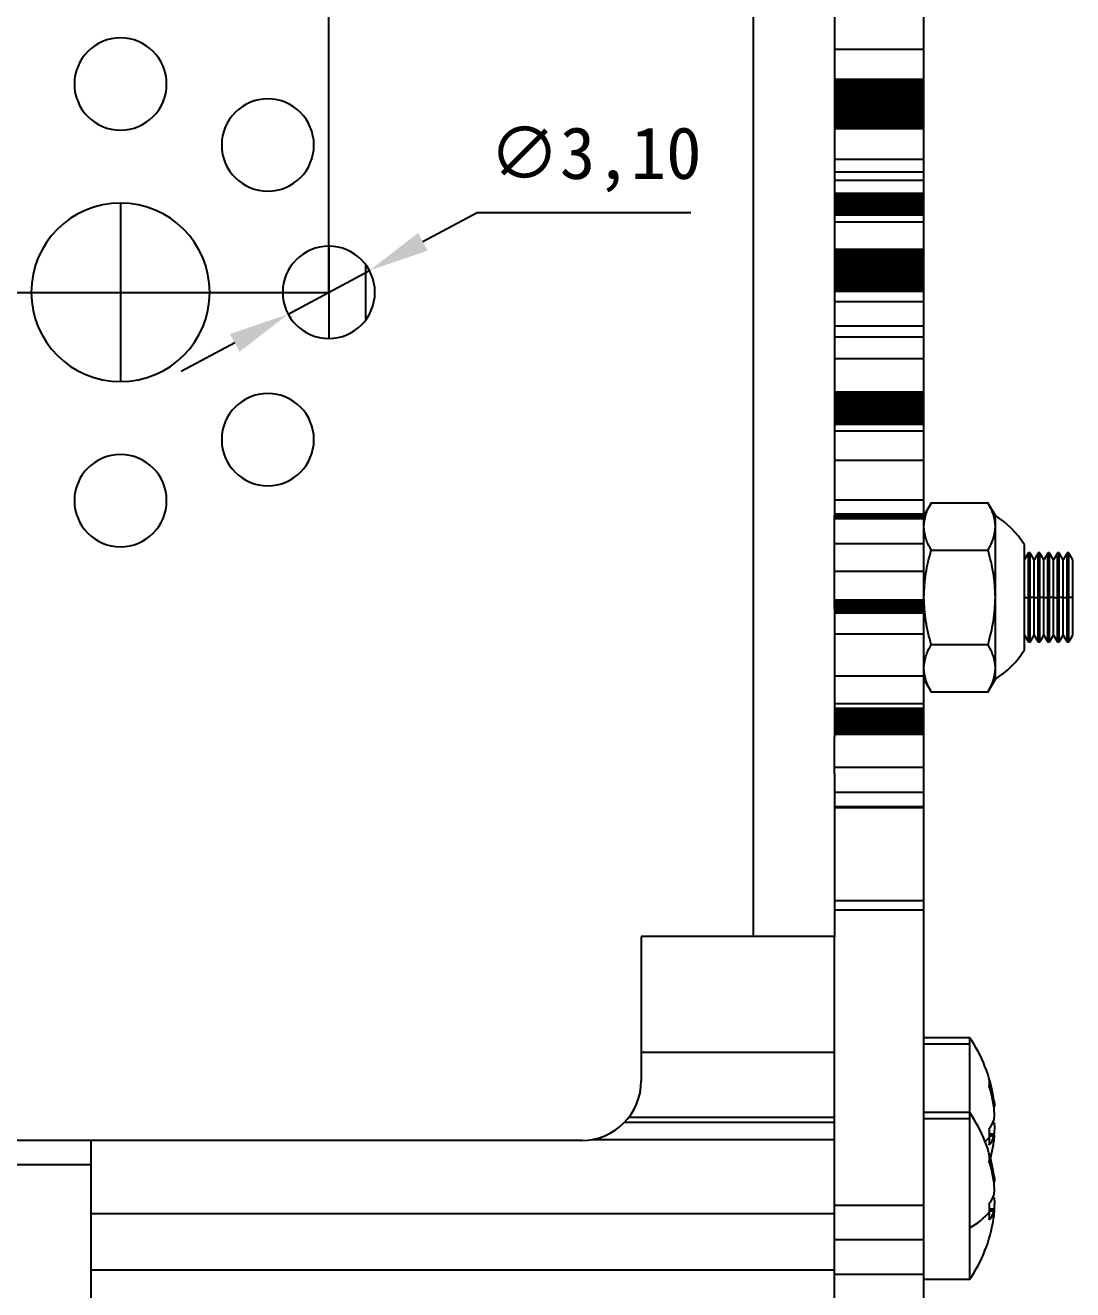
# Model space of a CAD drawing. Header units: millimetres. Extents: x 0 to 1189, y 0 to 841.
# Drawn here: x 261.5 to 331.9, y 572.1 to 657.1 of the extents above; entities that cross this region are included whole.
import ezdxf

# ---------------------------------------------------------------- set-up
doc = ezdxf.new("R2010")
doc.units = ezdxf.units.MM
doc.header["$PDSIZE"] = -1
doc.layers.add('标注层', color=4, linetype='Continuous', lineweight=25)
doc.layers.add('细线层', color=4, linetype='Continuous', lineweight=25)
doc.dimstyles.new('ISO-25', dxfattribs={"dimtxt": 2.5, "dimasz": 2.5, "dimexe": 1.25, "dimexo": 0.625, "dimtad": 1, "dimtxsty": 'Standard', "dimcen": 2.5, "dimadec": 0, "dimazin": 0, "dimtfac": 1, "dimtmove": 0, "dimatfit": 3, "dimfxl": 1, "dimarcsym": 0})

# ---------------------------------------------------------------- blocks, each defined once
blk = doc.blocks.new('*D2')
at = {"layer": 'Defpoints', "color": 0, "transparency": 16777216}
for p in [(253.911, 667.485), (253.911, 639.135), (281.911, 639.135)]:
    blk.add_point(p, dxfattribs=at)
at = {"layer": '标注层', "color": 0, "lineweight": -2, "transparency": 16777216}
for p, q in [((253.911, 639.135), (253.911, 669.485)), ((281.911, 639.135), (281.911, 669.485)), ((277.831, 667.485), (257.991, 667.485))]:
    blk.add_line(p, q, dxfattribs=at)
at = {"layer": '标注层', "color": 0, "transparency": 16777216}
for points in [[(257.991, 668.165), (257.991, 666.805), (253.911, 667.485)], [(277.831, 668.165), (277.831, 666.805), (281.911, 667.485)]]:
    blk.add_solid(points, dxfattribs=at)
at = {"layer": '标注层', "color": 0, "transparency": 16777216, "insert": (267.911, 671.05), "char_height": 3.5, "attachment_point": 5}
blk.add_mtext('14,00', dxfattribs=at)
blk = doc.blocks.new('*D3')
at = {"layer": 'Defpoints', "color": 0, "transparency": 16777216}
for p in [(284.642, 640.602), (279.18, 637.668)]:
    blk.add_point(p, dxfattribs=at)
at = {"layer": '标注层', "color": 0, "lineweight": -2, "transparency": 16777216}
for p, q in [((291.881, 644.49), (288.236, 642.532)), ((306.238, 644.49), (291.881, 644.49)), ((279.18, 637.668), (284.642, 640.602)), ((275.586, 635.738), (271.991, 633.808))]:
    blk.add_line(p, q, dxfattribs=at)
at = {"layer": '标注层', "color": 0, "transparency": 16777216}
for points in [[(287.915, 643.131), (288.558, 641.933), (284.642, 640.602)], [(275.264, 636.337), (275.907, 635.139), (279.18, 637.668)]]:
    blk.add_solid(points, dxfattribs=at)
at = {"layer": '标注层', "color": 0, "transparency": 16777216, "insert": (299.822, 648.055), "char_height": 3.5, "attachment_point": 5}
blk.add_mtext('∅3,10', dxfattribs=at)

msp = doc.modelspace()

# ---------------------------------------------------------------- linework, layer by layer
at = {"color": 7, "linetype": 'Continuous', "lineweight": 25}
for p, q in [((310.438, 682.426), (310.438, 595.845)), ((315.911, 658.866), (315.911, 624.144)), ((321.911, 655.468), (321.911, 657.932)), ((315.911, 655.468), (321.911, 655.468)), ((321.911, 653.467), (321.911, 655.468)), ((315.911, 653.467), (321.911, 653.467)), ((315.911, 653.41), (321.911, 653.41)), ((315.911, 653.352), (321.911, 653.352)), ((315.911, 653.294), (321.911, 653.294)), ((315.911, 653.235), (321.911, 653.235)), ((315.911, 653.176), (321.911, 653.176)), ((315.911, 653.115), (321.911, 653.115)), ((315.911, 653.054), (321.911, 653.054)), ((315.911, 652.993), (321.911, 652.993)), ((315.911, 652.931), (321.911, 652.931)), ((315.911, 652.868), (321.911, 652.868)), ((315.911, 652.804), (321.911, 652.804)), ((315.911, 652.74), (321.911, 652.74)), ((315.911, 652.675), (321.911, 652.675)), ((321.911, 653.41), (321.911, 653.467)), ((321.911, 653.352), (321.911, 653.41)), ((321.911, 653.294), (321.911, 653.352)), ((321.911, 653.235), (321.911, 653.294)), ((321.911, 653.176), (321.911, 653.235)), ((321.911, 653.115), (321.911, 653.176)), ((321.911, 653.054), (321.911, 653.115)), ((321.911, 652.993), (321.911, 653.054)), ((321.911, 652.931), (321.911, 652.993)), ((321.911, 652.868), (321.911, 652.931)), ((321.911, 652.804), (321.911, 652.868)), ((321.911, 652.74), (321.911, 652.804)), ((321.911, 652.675), (321.911, 652.74)), ((321.911, 652.609), (321.911, 652.675)), ((315.911, 652.609), (321.911, 652.609)), ((315.911, 652.543), (321.911, 652.543)), ((315.911, 652.476), (321.911, 652.476)), ((315.911, 652.408), (321.911, 652.408)), ((315.911, 652.34), (321.911, 652.34)), ((315.911, 652.272), (321.911, 652.272)), ((315.911, 652.203), (321.911, 652.203)), ((315.911, 652.133), (321.911, 652.133)), ((315.911, 652.063), (321.911, 652.063)), ((315.911, 651.992), (321.911, 651.992)), ((315.911, 651.921), (321.911, 651.921)), ((315.911, 651.85), (321.911, 651.85)), ((321.911, 652.543), (321.911, 652.609)), ((321.911, 652.476), (321.911, 652.543)), ((321.911, 652.408), (321.911, 652.476)), ((321.911, 652.34), (321.911, 652.408)), ((321.911, 652.272), (321.911, 652.34)), ((321.911, 652.203), (321.911, 652.272)), ((321.911, 652.133), (321.911, 652.203)), ((321.911, 652.063), (321.911, 652.133)), ((321.911, 651.992), (321.911, 652.063)), ((321.911, 651.921), (321.911, 651.992)), ((321.911, 651.85), (321.911, 651.921)), ((321.911, 651.778), (321.911, 651.85)), ((315.911, 651.778), (321.911, 651.778)), ((315.911, 651.706), (321.911, 651.706)), ((315.911, 651.633), (321.911, 651.633)), ((315.911, 651.561), (321.911, 651.561)), ((315.911, 651.488), (321.911, 651.488)), ((315.911, 651.414), (321.911, 651.414)), ((315.911, 651.341), (321.911, 651.341)), ((315.911, 651.267), (321.911, 651.267)), ((315.911, 651.193), (321.911, 651.193)), ((315.911, 651.119), (321.911, 651.119)), ((315.911, 651.045), (321.911, 651.045)), ((315.911, 650.97), (321.911, 650.97)), ((321.911, 651.706), (321.911, 651.778)), ((321.911, 651.633), (321.911, 651.706)), ((321.911, 651.561), (321.911, 651.633)), ((321.911, 651.488), (321.911, 651.561)), ((321.911, 651.414), (321.911, 651.488)), ((321.911, 651.341), (321.911, 651.414)), ((321.911, 651.267), (321.911, 651.341)), ((321.911, 651.193), (321.911, 651.267)), ((321.911, 651.119), (321.911, 651.193)), ((321.911, 651.045), (321.911, 651.119)), ((321.911, 650.97), (321.911, 651.045)), ((321.911, 650.895), (321.911, 650.97)), ((315.911, 650.895), (321.911, 650.895)), ((315.911, 650.82), (321.911, 650.82)), ((315.911, 650.745), (321.911, 650.745)), ((315.911, 650.67), (321.911, 650.67)), ((315.911, 650.594), (321.911, 650.594)), ((315.911, 650.518), (321.911, 650.518)), ((315.911, 650.442), (321.911, 650.442)), ((315.911, 650.366), (321.911, 650.366)), ((315.911, 650.29), (321.911, 650.29)), ((315.911, 650.213), (321.911, 650.213)), ((315.911, 650.136), (321.911, 650.136)), ((321.911, 650.82), (321.911, 650.895)), ((321.911, 650.745), (321.911, 650.82)), ((321.911, 650.67), (321.911, 650.745)), ((321.911, 650.594), (321.911, 650.67)), ((321.911, 650.518), (321.911, 650.594)), ((321.911, 650.442), (321.911, 650.518)), ((321.911, 650.366), (321.911, 650.442)), ((321.911, 650.29), (321.911, 650.366)), ((321.911, 650.213), (321.911, 650.29)), ((321.911, 650.136), (321.911, 650.213)), ((321.911, 648.08), (321.911, 650.136)), ((315.911, 648.08), (321.911, 648.08)), ((321.911, 647.239), (321.911, 648.08)), ((315.911, 647.239), (321.911, 647.239)), ((321.911, 646.675), (321.911, 647.239)), ((315.911, 646.675), (321.911, 646.675)), ((321.911, 645.808), (321.911, 646.675)), ((315.911, 645.808), (321.911, 645.808)), ((315.911, 645.728), (321.911, 645.728)), ((315.911, 645.648), (321.911, 645.648)), ((315.911, 645.568), (321.911, 645.568)), ((315.911, 645.488), (321.911, 645.488)), ((315.911, 645.408), (321.911, 645.408)), ((315.911, 645.327), (321.911, 645.327)), ((315.911, 645.246), (321.911, 645.246)), ((315.911, 645.165), (321.911, 645.165)), ((315.911, 645.084), (321.911, 645.084)), ((321.911, 645.728), (321.911, 645.808)), ((321.911, 645.648), (321.911, 645.728)), ((321.911, 645.568), (321.911, 645.648)), ((321.911, 645.488), (321.911, 645.568)), ((321.911, 645.408), (321.911, 645.488)), ((321.911, 645.327), (321.911, 645.408)), ((321.911, 645.246), (321.911, 645.327)), ((321.911, 645.165), (321.911, 645.246)), ((321.911, 645.084), (321.911, 645.165)), ((321.911, 645.003), (321.911, 645.084)), ((315.911, 645.003), (321.911, 645.003)), ((315.911, 644.922), (321.911, 644.922)), ((315.911, 644.84), (321.911, 644.84)), ((315.911, 644.759), (321.911, 644.759)), ((315.911, 644.677), (321.911, 644.677)), ((315.911, 644.595), (321.911, 644.595)), ((315.911, 644.514), (321.911, 644.514)), ((315.911, 644.432), (321.911, 644.432)), ((315.911, 644.35), (321.911, 644.35)), ((321.911, 644.922), (321.911, 645.003)), ((321.911, 644.84), (321.911, 644.922)), ((321.911, 644.759), (321.911, 644.84)), ((321.911, 644.677), (321.911, 644.759)), ((321.911, 644.595), (321.911, 644.677)), ((321.911, 644.514), (321.911, 644.595)), ((321.911, 644.432), (321.911, 644.514)), ((321.911, 644.35), (321.911, 644.432)), ((321.911, 643.873), (321.911, 644.379)), ((321.911, 644.349), (321.911, 644.35)), ((315.911, 643.873), (321.911, 643.873)), ((321.911, 642.048), (321.911, 643.873)), ((315.911, 642.048), (321.911, 642.048)), ((315.911, 641.976), (321.911, 641.976)), ((315.911, 641.904), (321.911, 641.904)), ((315.911, 641.832), (321.911, 641.832)), ((315.911, 641.76), (321.911, 641.76)), ((315.911, 641.688), (321.911, 641.688)), ((315.911, 641.615), (321.911, 641.615)), ((321.911, 641.976), (321.911, 642.048)), ((321.911, 641.904), (321.911, 641.976)), ((321.911, 641.832), (321.911, 641.904)), ((321.911, 641.76), (321.911, 641.832)), ((321.911, 641.688), (321.911, 641.76)), ((321.911, 641.615), (321.911, 641.688)), ((321.911, 641.543), (321.911, 641.615)), ((284.411, 637.302), (284.411, 640.968)), ((315.911, 641.543), (321.911, 641.543)), ((315.911, 641.471), (321.911, 641.471)), ((315.911, 641.399), (321.911, 641.399)), ((315.911, 641.327), (321.911, 641.327)), ((315.911, 641.255), (321.911, 641.255)), ((315.911, 641.183), (321.911, 641.183)), ((315.911, 641.111), (321.911, 641.111)), ((315.911, 641.04), (321.911, 641.04)), ((315.911, 640.968), (321.911, 640.968)), ((315.911, 640.896), (321.911, 640.896)), ((315.911, 640.824), (321.911, 640.824)), ((321.911, 641.471), (321.911, 641.543)), ((321.911, 641.399), (321.911, 641.471)), ((321.911, 641.327), (321.911, 641.399)), ((321.911, 641.255), (321.911, 641.327)), ((321.911, 641.183), (321.911, 641.255)), ((321.911, 641.111), (321.911, 641.183)), ((321.911, 641.04), (321.911, 641.111)), ((321.911, 640.968), (321.911, 641.04)), ((321.911, 640.896), (321.911, 640.968)), ((321.911, 640.824), (321.911, 640.896)), ((321.911, 640.753), (321.911, 640.824)), ((315.911, 640.753), (321.911, 640.753)), ((315.911, 640.681), (321.911, 640.681)), ((315.911, 640.61), (321.911, 640.61)), ((315.911, 640.538), (321.911, 640.538)), ((315.911, 640.467), (321.911, 640.467)), ((315.911, 640.396), (321.911, 640.396)), ((315.911, 640.325), (321.911, 640.325)), ((315.911, 640.254), (321.911, 640.254)), ((315.911, 640.183), (321.911, 640.183)), ((315.911, 640.113), (321.911, 640.113)), ((315.911, 640.042), (321.911, 640.042)), ((315.911, 639.972), (321.911, 639.972)), ((321.911, 640.681), (321.911, 640.753)), ((321.911, 640.61), (321.911, 640.681)), ((321.911, 640.538), (321.911, 640.61)), ((321.911, 640.467), (321.911, 640.538)), ((321.911, 640.396), (321.911, 640.467)), ((321.911, 640.325), (321.911, 640.396)), ((321.911, 640.254), (321.911, 640.325)), ((321.911, 640.183), (321.911, 640.254)), ((321.911, 640.113), (321.911, 640.183)), ((321.911, 640.042), (321.911, 640.113)), ((321.911, 639.972), (321.911, 640.042)), ((321.911, 639.902), (321.911, 639.972)), ((315.911, 639.902), (321.911, 639.902)), ((315.911, 639.832), (321.911, 639.832)), ((315.911, 639.763), (321.911, 639.763)), ((315.911, 639.693), (321.911, 639.693)), ((315.911, 639.624), (321.911, 639.624)), ((315.911, 639.555), (321.911, 639.555)), ((315.911, 639.487), (321.911, 639.487)), ((315.911, 639.418), (321.911, 639.418)), ((315.911, 639.35), (321.911, 639.35)), ((315.911, 639.282), (321.911, 639.282)), ((315.911, 639.215), (321.911, 639.215)), ((321.911, 639.832), (321.911, 639.902)), ((321.911, 639.763), (321.911, 639.832)), ((321.911, 639.693), (321.911, 639.763)), ((321.911, 639.624), (321.911, 639.693)), ((321.911, 639.555), (321.911, 639.624)), ((321.911, 639.487), (321.911, 639.555)), ((321.911, 639.418), (321.911, 639.487)), ((321.911, 639.35), (321.911, 639.418)), ((321.911, 639.282), (321.911, 639.35)), ((321.911, 639.215), (321.911, 639.282)), ((321.911, 638.509), (321.911, 639.215)), ((315.911, 638.509), (321.911, 638.509)), ((321.911, 636.871), (321.911, 638.509)), ((321.911, 636.856), (315.911, 636.856)), ((321.911, 636.153), (321.911, 636.856)), ((315.911, 636.153), (321.911, 636.153)), ((321.911, 634.68), (321.911, 636.153)), ((315.911, 634.68), (321.911, 634.68)), ((321.911, 632.448), (321.911, 634.68)), ((315.911, 632.448), (321.911, 632.448)), ((315.911, 632.386), (321.911, 632.386)), ((315.911, 632.325), (321.911, 632.325)), ((321.911, 632.386), (321.911, 632.448)), ((321.911, 632.325), (321.911, 632.386)), ((321.911, 632.264), (321.911, 632.325)), ((315.911, 632.264), (321.911, 632.264)), ((315.911, 632.204), (321.911, 632.204)), ((315.911, 632.143), (321.911, 632.143)), ((315.911, 632.083), (321.911, 632.083)), ((315.911, 632.023), (321.911, 632.023)), ((315.911, 631.964), (321.911, 631.964)), ((315.911, 631.904), (321.911, 631.904)), ((315.911, 631.845), (321.911, 631.845)), ((315.911, 631.786), (321.911, 631.786)), ((315.911, 631.728), (321.911, 631.728)), ((315.911, 631.669), (321.911, 631.669)), ((315.911, 631.611), (321.911, 631.611)), ((315.911, 631.554), (321.911, 631.554)), ((315.911, 631.496), (321.911, 631.496)), ((315.911, 631.439), (321.911, 631.439)), ((321.911, 632.204), (321.911, 632.264)), ((321.911, 632.143), (321.911, 632.204)), ((321.911, 632.083), (321.911, 632.143)), ((321.911, 632.023), (321.911, 632.083)), ((321.911, 631.964), (321.911, 632.023)), ((321.911, 631.904), (321.911, 631.964)), ((321.911, 631.845), (321.911, 631.904)), ((321.911, 631.786), (321.911, 631.845)), ((321.911, 631.728), (321.911, 631.786)), ((321.911, 631.669), (321.911, 631.728)), ((321.911, 631.611), (321.911, 631.669)), ((321.911, 631.554), (321.911, 631.611)), ((321.911, 631.496), (321.911, 631.554)), ((321.911, 631.439), (321.911, 631.496)), ((321.911, 631.382), (321.911, 631.439)), ((315.911, 631.382), (321.911, 631.382)), ((315.911, 631.326), (321.911, 631.326)), ((315.911, 631.27), (321.911, 631.27)), ((315.911, 631.215), (321.911, 631.215)), ((315.911, 631.16), (321.911, 631.16)), ((315.911, 631.106), (321.911, 631.106)), ((315.911, 631.052), (321.911, 631.052)), ((315.911, 630.999), (321.911, 630.999)), ((315.911, 630.947), (321.911, 630.947)), ((315.911, 630.895), (321.911, 630.895)), ((315.911, 630.844), (321.911, 630.844)), ((315.911, 630.793), (321.911, 630.793)), ((315.911, 630.743), (321.911, 630.743)), ((315.911, 630.694), (321.911, 630.694)), ((315.911, 630.645), (321.911, 630.645)), ((315.911, 630.597), (321.911, 630.597)), ((321.911, 631.326), (321.911, 631.382)), ((321.911, 631.27), (321.911, 631.326)), ((321.911, 631.215), (321.911, 631.27)), ((321.911, 631.16), (321.911, 631.215)), ((321.911, 631.106), (321.911, 631.16)), ((321.911, 631.052), (321.911, 631.106)), ((321.911, 630.999), (321.911, 631.052)), ((321.911, 630.947), (321.911, 630.999)), ((321.911, 630.895), (321.911, 630.947)), ((321.911, 630.844), (321.911, 630.895)), ((321.911, 630.793), (321.911, 630.844)), ((321.911, 630.743), (321.911, 630.793)), ((321.911, 630.694), (321.911, 630.743)), ((321.911, 630.645), (321.911, 630.694)), ((321.911, 630.597), (321.911, 630.645)), ((321.911, 630.55), (321.911, 630.597)), ((315.911, 630.55), (321.911, 630.55)), ((315.911, 630.503), (321.911, 630.503)), ((315.911, 630.457), (321.911, 630.457)), ((315.911, 630.412), (321.911, 630.412)), ((315.911, 630.367), (321.911, 630.367)), ((315.911, 630.323), (321.911, 630.323)), ((315.911, 630.279), (321.911, 630.279)), ((315.911, 629.827), (321.911, 629.827)), ((321.911, 630.503), (321.911, 630.55)), ((321.911, 630.457), (321.911, 630.503)), ((321.911, 630.412), (321.911, 630.457)), ((321.911, 630.367), (321.911, 630.412)), ((321.911, 630.323), (321.911, 630.367)), ((321.911, 630.279), (321.911, 630.323)), ((321.911, 629.827), (321.911, 630.279)), ((321.911, 627.851), (321.911, 629.827)), ((315.911, 627.851), (321.911, 627.851)), ((321.911, 625.179), (321.911, 627.851)), ((315.911, 625.179), (321.911, 625.179)), ((321.911, 624.239), (321.911, 625.179)), ((322.409, 624.998), (321.911, 624.135)), ((322.402, 624.986), (326.22, 624.986)), ((326.711, 624.135), (326.213, 624.998)), ((315.911, 624.239), (321.911, 624.239)), ((315.911, 624.238), (321.911, 624.238)), ((315.911, 624.237), (321.911, 624.237)), ((315.911, 624.234), (321.911, 624.234)), ((315.911, 624.231), (321.911, 624.231)), ((315.911, 624.226), (321.911, 624.226)), ((315.911, 624.221), (321.911, 624.221)), ((315.911, 624.215), (321.911, 624.215)), ((315.911, 624.208), (321.911, 624.208)), ((315.911, 624.201), (321.911, 624.201)), ((315.911, 624.192), (321.911, 624.192)), ((315.911, 624.183), (321.911, 624.183)), ((315.911, 624.173), (321.911, 624.173)), ((315.911, 624.163), (321.911, 624.163)), ((315.911, 624.152), (321.911, 624.152)), ((315.911, 624.141), (315.911, 624.144)), ((315.911, 624.141), (321.911, 624.141)), ((315.911, 624.129), (315.911, 624.141)), ((315.911, 624.129), (321.911, 624.129)), ((315.911, 624.116), (315.911, 624.129)), ((315.911, 624.116), (321.911, 624.116)), ((315.911, 624.103), (315.911, 624.116)), ((315.911, 624.103), (321.911, 624.103)), ((315.911, 624.09), (315.911, 624.103)), ((315.911, 624.09), (321.911, 624.09)), ((315.911, 624.076), (315.911, 624.09)), ((315.911, 624.076), (321.911, 624.076)), ((315.911, 624.062), (315.911, 624.076)), ((315.911, 624.062), (321.911, 624.062)), ((315.911, 624.048), (315.911, 624.062)), ((315.911, 624.048), (321.911, 624.048)), ((315.911, 624.033), (315.911, 624.048)), ((315.911, 624.033), (321.911, 624.033)), ((315.911, 624.017), (315.911, 624.033)), ((315.911, 624.017), (321.911, 624.017)), ((315.911, 624.001), (315.911, 624.017)), ((315.911, 624.001), (321.911, 624.001)), ((315.911, 623.985), (315.911, 624.001)), ((315.911, 623.985), (321.911, 623.985)), ((315.911, 623.968), (315.911, 623.985)), ((315.911, 623.968), (321.911, 623.968)), ((315.911, 623.951), (315.911, 623.968)), ((315.911, 623.951), (321.911, 623.951)), ((315.911, 623.934), (315.911, 623.951)), ((315.911, 623.934), (321.911, 623.934)), ((315.911, 622.265), (315.911, 623.934)), ((321.911, 624.238), (321.911, 624.239)), ((321.911, 624.237), (321.911, 624.238)), ((321.911, 624.234), (321.911, 624.237)), ((321.911, 624.231), (321.911, 624.234)), ((321.911, 624.226), (321.911, 624.231)), ((321.911, 624.221), (321.911, 624.226)), ((321.911, 624.215), (321.911, 624.221)), ((321.911, 624.208), (321.911, 624.215)), ((321.911, 624.201), (321.911, 624.208)), ((321.911, 624.192), (321.911, 624.201)), ((321.911, 624.183), (321.911, 624.192)), ((321.911, 624.173), (321.911, 624.183)), ((321.911, 624.163), (321.911, 624.173)), ((321.911, 624.152), (321.911, 624.163)), ((321.911, 624.141), (321.911, 624.152)), ((321.911, 624.129), (321.911, 624.141)), ((321.911, 624.116), (321.911, 624.129)), ((321.911, 624.103), (321.911, 624.116)), ((321.911, 624.09), (321.911, 624.103)), ((321.911, 624.076), (321.911, 624.09)), ((321.911, 624.062), (321.911, 624.076)), ((321.911, 624.048), (321.911, 624.062)), ((321.911, 624.033), (321.911, 624.048)), ((321.911, 624.017), (321.911, 624.033)), ((321.911, 624.001), (321.911, 624.017)), ((321.911, 623.985), (321.911, 624.001)), ((321.911, 623.968), (321.911, 623.985)), ((321.911, 623.951), (321.911, 623.968)), ((321.911, 623.934), (321.911, 623.951)), ((321.911, 622.265), (321.911, 623.934)), ((326.711, 623.398), (326.711, 624.135)), ((326.711, 618.635), (326.711, 623.398)), ((315.911, 622.265), (321.911, 622.265)), ((315.911, 620.393), (315.911, 622.265)), ((321.911, 620.393), (321.911, 622.265)), ((328.675, 618.635), (328.675, 622.167)), ((322.402, 621.811), (326.22, 621.811)), ((328.936, 621.635), (328.675, 621.185)), ((328.936, 621.635), (328.675, 621.185)), ((329.044, 621.635), (328.936, 621.635)), ((329.044, 621.635), (328.936, 621.635)), ((328.936, 618.635), (328.936, 621.635)), ((329.314, 621.167), (329.044, 621.635)), ((329.314, 621.167), (329.044, 621.635)), ((329.044, 618.635), (329.044, 621.635)), ((329.585, 621.635), (329.314, 621.167)), ((329.585, 621.635), (329.314, 621.167)), ((329.693, 621.635), (329.585, 621.635)), ((329.693, 621.635), (329.585, 621.635)), ((329.585, 618.635), (329.585, 621.635)), ((329.963, 621.167), (329.693, 621.635)), ((329.963, 621.167), (329.693, 621.635)), ((329.693, 618.635), (329.693, 621.635)), ((330.234, 621.635), (329.963, 621.167)), ((330.234, 621.635), (329.963, 621.167)), ((330.342, 621.635), (330.234, 621.635)), ((330.342, 621.635), (330.234, 621.635)), ((330.234, 618.635), (330.234, 621.635)), ((330.613, 621.167), (330.342, 621.635)), ((330.613, 621.167), (330.342, 621.635)), ((330.342, 618.635), (330.342, 621.635)), ((330.883, 621.635), (330.613, 621.167)), ((330.883, 621.635), (330.613, 621.167)), ((330.991, 621.635), (330.883, 621.635)), ((330.991, 621.635), (330.883, 621.635)), ((330.883, 618.635), (330.883, 621.635)), ((331.262, 621.167), (330.991, 621.635)), ((331.262, 621.167), (330.991, 621.635)), ((330.991, 618.635), (330.991, 621.635)), ((331.532, 621.635), (331.262, 621.167)), ((331.532, 621.635), (331.262, 621.167)), ((331.641, 621.635), (331.532, 621.635)), ((331.641, 621.635), (331.532, 621.635)), ((331.532, 618.635), (331.532, 621.635)), ((331.911, 621.167), (331.641, 621.635)), ((331.911, 621.167), (331.641, 621.635)), ((331.641, 618.635), (331.641, 621.635)), ((315.911, 620.393), (321.911, 620.393)), ((315.911, 618.462), (315.911, 620.393)), ((321.911, 618.462), (321.911, 620.393)), ((329.314, 618.635), (329.314, 621.167)), ((329.963, 618.635), (329.963, 621.167)), ((330.613, 618.635), (330.613, 621.167)), ((331.262, 618.635), (331.262, 621.167)), ((331.911, 618.635), (331.911, 621.167)), ((315.911, 618.462), (321.911, 618.462)), ((315.911, 618.431), (315.911, 618.462)), ((315.911, 618.431), (321.911, 618.431)), ((315.911, 618.4), (315.911, 618.431)), ((315.911, 618.4), (321.911, 618.4)), ((315.911, 618.37), (315.911, 618.4)), ((315.911, 618.37), (321.911, 618.37)), ((315.911, 618.34), (315.911, 618.37)), ((315.911, 618.34), (321.911, 618.34)), ((315.911, 618.311), (315.911, 618.34)), ((315.911, 618.311), (321.911, 618.311)), ((315.911, 618.282), (315.911, 618.311)), ((315.911, 618.282), (321.911, 618.282)), ((315.911, 618.253), (315.911, 618.282)), ((315.911, 618.253), (321.911, 618.253)), ((315.911, 618.225), (315.911, 618.253)), ((315.911, 618.225), (321.911, 618.225)), ((315.911, 618.197), (315.911, 618.225)), ((315.911, 618.197), (321.911, 618.197)), ((315.911, 618.169), (315.911, 618.197)), ((315.911, 618.169), (321.911, 618.169)), ((315.911, 618.142), (315.911, 618.169)), ((315.911, 618.142), (321.911, 618.142)), ((315.911, 618.115), (315.911, 618.142)), ((315.911, 618.115), (321.911, 618.115)), ((315.911, 618.089), (315.911, 618.115)), ((315.911, 618.089), (321.911, 618.089)), ((315.911, 618.063), (315.911, 618.089)), ((315.911, 618.063), (321.911, 618.063)), ((315.911, 618.038), (315.911, 618.063)), ((315.911, 618.038), (321.911, 618.038)), ((315.911, 618.013), (315.911, 618.038)), ((315.911, 618.013), (321.911, 618.013)), ((315.911, 617.989), (315.911, 618.013)), ((315.911, 617.989), (321.911, 617.989)), ((315.911, 617.965), (315.911, 617.989)), ((315.911, 617.965), (321.911, 617.965)), ((315.911, 617.942), (315.911, 617.965)), ((315.911, 617.942), (321.911, 617.942)), ((315.911, 617.92), (315.911, 617.942)), ((315.911, 617.92), (321.911, 617.92)), ((315.911, 617.898), (315.911, 617.92)), ((315.911, 617.898), (321.911, 617.898)), ((315.911, 617.877), (315.911, 617.898)), ((315.911, 617.877), (321.911, 617.877)), ((315.911, 617.857), (315.911, 617.877)), ((315.911, 617.857), (321.911, 617.857)), ((315.911, 617.853), (315.911, 617.857)), ((315.911, 617.853), (315.911, 609.261)), ((315.911, 617.837), (321.911, 617.837)), ((321.911, 618.431), (321.911, 618.462)), ((321.911, 618.4), (321.911, 618.431)), ((321.911, 618.37), (321.911, 618.4)), ((321.911, 618.34), (321.911, 618.37)), ((321.911, 618.311), (321.911, 618.34)), ((321.911, 618.282), (321.911, 618.311)), ((321.911, 618.253), (321.911, 618.282)), ((321.911, 618.225), (321.911, 618.253)), ((321.911, 618.197), (321.911, 618.225)), ((321.911, 618.169), (321.911, 618.197)), ((321.911, 618.142), (321.911, 618.169)), ((321.911, 618.115), (321.911, 618.142)), ((321.911, 618.089), (321.911, 618.115)), ((321.911, 618.063), (321.911, 618.089)), ((321.911, 618.038), (321.911, 618.063)), ((321.911, 618.013), (321.911, 618.038)), ((321.911, 617.989), (321.911, 618.013)), ((321.911, 617.965), (321.911, 617.989)), ((321.911, 617.942), (321.911, 617.965)), ((321.911, 617.92), (321.911, 617.942)), ((321.911, 617.898), (321.911, 617.92)), ((321.911, 617.877), (321.911, 617.898)), ((321.911, 617.857), (321.911, 617.877)), ((321.911, 617.837), (321.911, 617.857)), ((321.911, 617.819), (321.911, 617.837)), ((326.711, 613.872), (326.711, 618.635)), ((328.665, 618.635), (328.936, 618.635)), ((328.675, 615.103), (328.675, 618.635)), ((328.936, 615.635), (328.936, 618.635)), ((328.936, 618.635), (329.044, 618.635)), ((329.044, 615.635), (329.044, 618.635)), ((329.314, 618.635), (329.044, 618.635)), ((329.314, 616.104), (329.314, 618.635)), ((329.314, 618.635), (329.585, 618.635)), ((329.585, 615.635), (329.585, 618.635)), ((329.585, 618.635), (329.693, 618.635)), ((329.693, 615.635), (329.693, 618.635)), ((329.963, 618.635), (329.693, 618.635)), ((329.963, 616.104), (329.963, 618.635)), ((329.963, 618.635), (330.234, 618.635)), ((330.234, 615.635), (330.234, 618.635)), ((330.234, 618.635), (330.342, 618.635)), ((330.342, 615.635), (330.342, 618.635)), ((330.613, 618.635), (330.342, 618.635)), ((330.613, 616.104), (330.613, 618.635)), ((330.613, 618.635), (330.883, 618.635)), ((330.883, 615.635), (330.883, 618.635)), ((330.883, 618.635), (330.991, 618.635)), ((330.991, 615.635), (330.991, 618.635)), ((331.262, 618.635), (330.991, 618.635)), ((331.262, 616.104), (331.262, 618.635)), ((331.262, 618.635), (331.532, 618.635)), ((331.532, 615.635), (331.532, 618.635)), ((331.532, 618.635), (331.641, 618.635)), ((331.641, 615.635), (331.641, 618.635)), ((331.911, 618.635), (331.641, 618.635)), ((331.911, 616.104), (331.911, 618.635)), ((315.911, 617.819), (321.911, 617.819)), ((315.911, 617.801), (321.911, 617.801)), ((315.911, 617.785), (321.911, 617.785)), ((315.911, 617.769), (321.911, 617.769)), ((315.911, 617.754), (321.911, 617.754)), ((315.911, 617.74), (321.911, 617.74)), ((315.911, 617.727), (321.911, 617.727)), ((315.911, 617.715), (321.911, 617.715)), ((315.911, 617.703), (321.911, 617.703)), ((315.911, 617.693), (321.911, 617.693)), ((315.911, 617.683), (321.911, 617.683)), ((315.911, 617.674), (321.911, 617.674)), ((315.911, 617.666), (321.911, 617.666)), ((315.911, 617.659), (321.911, 617.659)), ((315.911, 617.652), (321.911, 617.652)), ((315.911, 617.647), (321.911, 617.647)), ((315.911, 617.591), (321.911, 617.591)), ((321.911, 617.801), (321.911, 617.819)), ((321.911, 617.785), (321.911, 617.801)), ((321.911, 617.769), (321.911, 617.785)), ((321.911, 617.754), (321.911, 617.769)), ((321.911, 617.74), (321.911, 617.754)), ((321.911, 617.727), (321.911, 617.74)), ((321.911, 617.715), (321.911, 617.727)), ((321.911, 617.703), (321.911, 617.715)), ((321.911, 617.693), (321.911, 617.703)), ((321.911, 617.683), (321.911, 617.693)), ((321.911, 617.674), (321.911, 617.683)), ((321.911, 617.666), (321.911, 617.674)), ((321.911, 617.659), (321.911, 617.666)), ((321.911, 617.652), (321.911, 617.659)), ((321.911, 617.647), (321.911, 617.652)), ((321.911, 617.591), (321.911, 617.647)), ((321.911, 616.186), (321.911, 617.591)), ((315.911, 616.186), (321.911, 616.186)), ((321.911, 613.352), (321.911, 616.186)), ((322.402, 615.46), (326.22, 615.46)), ((328.675, 616.086), (328.936, 615.635)), ((328.675, 616.086), (328.936, 615.635)), ((328.936, 615.635), (329.044, 615.635)), ((328.936, 615.635), (329.044, 615.635)), ((329.044, 615.635), (329.314, 616.104)), ((329.044, 615.635), (329.314, 616.104)), ((329.314, 616.104), (329.585, 615.635)), ((329.314, 616.104), (329.585, 615.635)), ((329.585, 615.635), (329.693, 615.635)), ((329.585, 615.635), (329.693, 615.635)), ((329.693, 615.635), (329.963, 616.104)), ((329.693, 615.635), (329.963, 616.104)), ((329.963, 616.104), (330.234, 615.635)), ((329.963, 616.104), (330.234, 615.635)), ((330.234, 615.635), (330.342, 615.635)), ((330.234, 615.635), (330.342, 615.635)), ((330.342, 615.635), (330.613, 616.104)), ((330.342, 615.635), (330.613, 616.104)), ((330.613, 616.104), (330.883, 615.635)), ((330.613, 616.104), (330.883, 615.635)), ((330.883, 615.635), (330.991, 615.635)), ((330.883, 615.635), (330.991, 615.635)), ((330.991, 615.635), (331.262, 616.104)), ((330.991, 615.635), (331.262, 616.104)), ((331.262, 616.104), (331.532, 615.635)), ((331.262, 616.104), (331.532, 615.635)), ((331.532, 615.635), (331.641, 615.635)), ((331.532, 615.635), (331.641, 615.635)), ((331.641, 615.635), (331.911, 616.104)), ((331.641, 615.635), (331.911, 616.104)), ((326.711, 613.135), (326.711, 613.872)), ((315.911, 613.352), (321.911, 613.352)), ((321.911, 611.51), (321.911, 613.352)), ((321.911, 613.135), (322.409, 612.272)), ((326.213, 612.272), (326.711, 613.135)), ((322.402, 612.284), (326.22, 612.284)), ((315.911, 611.51), (321.911, 611.51)), ((315.911, 611.186), (321.911, 611.186)), ((315.911, 611.155), (321.911, 611.155)), ((315.911, 611.123), (321.911, 611.123)), ((315.911, 611.09), (321.911, 611.09)), ((315.911, 611.056), (321.911, 611.056)), ((315.911, 611.022), (321.911, 611.022)), ((321.911, 611.186), (321.911, 611.51)), ((321.911, 611.155), (321.911, 611.186)), ((321.911, 611.123), (321.911, 611.155)), ((321.911, 611.09), (321.911, 611.123)), ((321.911, 611.056), (321.911, 611.09)), ((321.911, 611.022), (321.911, 611.056)), ((321.911, 610.987), (321.911, 611.022)), ((315.911, 610.987), (321.911, 610.987)), ((315.911, 610.952), (321.911, 610.952)), ((315.911, 610.915), (321.911, 610.915)), ((315.911, 610.878), (321.911, 610.878)), ((315.911, 610.84), (321.911, 610.84)), ((315.911, 610.802), (321.911, 610.802)), ((315.911, 610.762), (321.911, 610.762)), ((315.911, 610.722), (321.911, 610.722)), ((315.911, 610.681), (321.911, 610.681)), ((315.911, 610.64), (321.911, 610.64)), ((315.911, 610.597), (321.911, 610.597)), ((315.911, 610.554), (321.911, 610.554)), ((315.911, 610.51), (321.911, 610.51)), ((315.911, 610.466), (321.911, 610.466)), ((315.911, 610.421), (321.911, 610.421)), ((315.911, 610.375), (321.911, 610.375)), ((315.911, 610.329), (321.911, 610.329)), ((315.911, 610.282), (321.911, 610.282)), ((315.911, 610.235), (321.911, 610.235)), ((315.911, 610.187), (321.911, 610.187)), ((321.911, 610.952), (321.911, 610.987)), ((321.911, 610.915), (321.911, 610.952)), ((321.911, 610.878), (321.911, 610.915)), ((321.911, 610.84), (321.911, 610.878)), ((321.911, 610.802), (321.911, 610.84)), ((321.911, 610.762), (321.911, 610.802)), ((321.911, 610.722), (321.911, 610.762)), ((321.911, 610.681), (321.911, 610.722)), ((321.911, 610.64), (321.911, 610.681)), ((321.911, 610.597), (321.911, 610.64)), ((321.911, 610.554), (321.911, 610.597)), ((321.911, 610.51), (321.911, 610.554)), ((321.911, 610.466), (321.911, 610.51)), ((321.911, 610.421), (321.911, 610.466)), ((321.911, 610.375), (321.911, 610.421)), ((321.911, 610.329), (321.911, 610.375)), ((321.911, 610.282), (321.911, 610.329)), ((321.911, 610.235), (321.911, 610.282)), ((321.911, 610.187), (321.911, 610.235)), ((321.911, 610.139), (321.911, 610.187)), ((315.911, 610.139), (321.911, 610.139)), ((315.911, 610.091), (321.911, 610.091)), ((315.911, 610.042), (321.911, 610.042)), ((315.911, 609.993), (321.911, 609.993)), ((315.911, 609.943), (321.911, 609.943)), ((315.911, 609.893), (321.911, 609.893)), ((315.911, 609.843), (321.911, 609.843)), ((315.911, 609.793), (321.911, 609.793)), ((315.911, 609.742), (321.911, 609.742)), ((315.911, 609.691), (321.911, 609.691)), ((315.911, 609.64), (321.911, 609.64)), ((315.911, 609.588), (321.911, 609.588)), ((315.911, 609.536), (321.911, 609.536)), ((315.911, 609.484), (321.911, 609.484)), ((315.911, 609.431), (321.911, 609.431)), ((321.911, 610.091), (321.911, 610.139)), ((321.911, 610.042), (321.911, 610.091)), ((321.911, 609.993), (321.911, 610.042)), ((321.911, 609.943), (321.911, 609.993)), ((321.911, 609.893), (321.911, 609.943)), ((321.911, 609.843), (321.911, 609.893)), ((321.911, 609.793), (321.911, 609.843)), ((321.911, 609.742), (321.911, 609.793)), ((321.911, 609.691), (321.911, 609.742)), ((321.911, 609.64), (321.911, 609.691)), ((321.911, 609.588), (321.911, 609.64)), ((321.911, 609.536), (321.911, 609.588)), ((321.911, 609.484), (321.911, 609.536)), ((321.911, 609.431), (321.911, 609.484)), ((321.911, 607.224), (321.911, 609.431)), ((315.911, 607.224), (315.911, 609.261)), ((315.911, 607.224), (321.911, 607.224)), ((315.911, 606.791), (315.911, 607.224)), ((315.911, 606.791), (315.911, 595.845)), ((321.911, 605.548), (321.911, 607.224)), ((315.911, 605.548), (321.911, 605.548)), ((321.911, 604.576), (321.911, 605.548)), ((315.911, 604.576), (321.911, 604.576)), ((315.911, 604.517), (321.911, 604.517)), ((321.911, 604.517), (321.911, 604.576)), ((321.911, 598.251), (321.911, 604.517)), ((315.911, 598.251), (321.911, 598.251)), ((315.911, 597.635), (321.911, 597.635)), ((321.911, 597.635), (321.911, 598.251)), ((321.911, 577.78), (321.911, 597.635)), ((310.438, 595.845), (302.911, 595.845)), ((302.911, 595.845), (302.911, 586.135)), ((315.911, 595.845), (310.438, 595.845)), ((315.911, 577.78), (315.911, 595.845)), ((324.996, 589.039), (321.911, 589.039)), ((324.996, 588.615), (324.996, 589.039)), ((324.996, 588.615), (321.911, 588.615)), ((324.996, 584.002), (324.996, 588.615)), ((302.911, 588.061), (315.911, 588.061)), ((324.996, 584.002), (321.911, 584.002)), ((324.996, 583.578), (324.996, 584.002)), ((326.609, 584.407), (326.683, 584.407)), ((301.804, 583.373), (315.911, 583.373)), ((302.08, 583.694), (315.911, 583.694)), ((324.996, 583.578), (321.911, 583.578)), ((324.996, 576.264), (324.996, 583.578)), ((298.911, 582.135), (225.384, 582.135)), ((265.911, 582.135), (265.911, 580.501)), ((299.616, 582.198), (315.911, 582.198)), ((326.683, 582.472), (326.318, 582.472)), ((265.911, 580.501), (259.911, 580.501)), ((265.911, 580.501), (265.911, 564.847)), ((326.609, 579.369), (326.683, 579.369)), ((265.911, 577.227), (315.911, 577.227)), ((315.911, 577.78), (321.911, 577.78)), ((315.911, 575.484), (315.911, 577.78)), ((321.911, 575.484), (321.911, 577.78)), ((326.683, 577.435), (326.318, 577.435)), ((324.996, 572.802), (324.996, 576.264)), ((315.911, 575.484), (321.911, 575.484)), ((315.911, 573.146), (315.911, 575.484)), ((321.911, 573.146), (321.911, 575.484)), ((265.911, 573.431), (315.911, 573.431)), ((315.911, 573.146), (321.911, 573.146)), ((315.911, 571.401), (315.911, 573.146)), ((321.911, 571.401), (321.911, 573.146)), ((321.911, 572.802), (324.996, 572.802))]:
    msp.add_line(p, q, dxfattribs=at)
at = {"color": 8, "linetype": 'Continuous', "lineweight": 25}
for p, q in [((326.548, 584.778), (326.621, 584.778)), ((326.621, 582.559), (326.317, 582.559)), ((326.621, 582.427), (326.319, 582.427)), ((326.548, 579.74), (326.621, 579.74)), ((326.621, 577.522), (326.317, 577.522)), ((326.621, 577.389), (326.319, 577.389))]:
    msp.add_line(p, q, dxfattribs=at)
at = {"color": 7, "linetype": 'Continuous', "lineweight": 25, "flags": 128}
for points in [[(326.389, 580.921), (326.486, 581.332), (326.587, 581.868)], [(326.587, 581.868), (326.595, 581.918), (326.621, 582.101)], [(326.587, 576.831), (326.595, 576.881), (326.621, 577.064)]]:
    msp.add_lwpolyline(points, dxfattribs=at)
at = {"color": 7, "linetype": 'Continuous', "lineweight": 25}
for centre, radius, start, end in [((267.911, 653.135), 3.1, 0, 180), ((267.911, 653.135), 3.1, 180, 0), ((277.811, 649.035), 3.1, 0, 180), ((277.811, 649.035), 3.1, 180, 0), ((267.911, 639.135), 6, 0, 180), ((281.911, 639.135), 3.1, 0, 180), ((267.911, 639.135), 6, 180, 0), ((281.911, 639.135), 3.1, 180, 0), ((277.811, 629.236), 3.1, 0, 180), ((277.811, 629.236), 3.1, 180, 0), ((267.911, 625.135), 3.1, 0, 180), ((267.911, 625.135), 3.1, 180, 0), ((323.169, 618.635), 6.542, 32.68034, 57.22092), ((323.169, 618.635), 6.542, 302.77908, 327.31966), ((316.711, 583.439), 10, 9.04035, 34.0558), ((298.911, 586.135), 4, 270, 0), ((318.078, 583.656), 8.616, 7.47657, 17.33256), ((324.679, 585.994), 1.64, 351.96916, 8.03084), ((318.078, 583.198), 8.616, 7.47654, 17.33252), ((316.711, 578.402), 10, 9.04035, 34.0558), ((324.72, 584.164), 2.002, 322.24247, 341.6994), ((316.562, 582.379), 9.756, 0.01025, 3.28947), ((324.72, 583.055), 2.002, 322.24303, 341.69913), ((316.929, 582.378), 9.39, 356.64693, 0.01093), ((318.078, 578.619), 8.616, 7.47657, 17.33256), ((324.679, 580.957), 1.64, 351.96916, 8.03084), ((318.078, 578.161), 8.616, 7.47663, 17.33249), ((324.72, 579.127), 2.002, 322.24284, 341.69932), ((316.562, 577.341), 9.756, 0.01025, 3.28947), ((323.005, 580.054), 4.281, 297.71112, 320.71377), ((324.72, 578.018), 2.002, 322.24272, 341.69944), ((316.929, 577.341), 9.39, 356.64696, 0.0109), ((316.711, 578.402), 10, 325.9442, 350.95965)]:
    msp.add_arc(centre, radius, start, end, dxfattribs=at)
at = {"color": 8, "linetype": 'Continuous', "lineweight": 25}
msp.add_arc((323.929, 584.206), 3.007, 314.13169, 322.62579, dxfattribs=at)
at = {"color": 7, "linetype": 'Continuous', "lineweight": 25}
for points, knots in [([(321.911, 623.398), (321.936, 623.667), (321.987, 624.205), (322.264, 624.726), (322.402, 624.986)], [0, 0, 0, 0, 0.500253, 1, 1, 1, 1]), ([(326.711, 623.398), (326.686, 623.667), (326.635, 624.205), (326.358, 624.726), (326.22, 624.986)], [0, 0, 0, 0, 0.500253, 1, 1, 1, 1]), ([(322.402, 621.811), (322.264, 622.071), (321.987, 622.592), (321.936, 623.13), (321.911, 623.398)], [0, 0, 0, 0, 0.500378, 1, 1, 1, 1]), ([(326.22, 621.811), (326.363, 622.083), (326.637, 622.604), (326.687, 623.142), (326.711, 623.398)], [0, 0, 0, 0, 0.523258, 1, 1, 1, 1]), ([(321.911, 618.635), (321.937, 619.175), (321.987, 620.251), (322.264, 621.292), (322.402, 621.811)], [0, 0, 0, 0, 0.501959, 1, 1, 1, 1]), ([(326.711, 618.635), (326.686, 619.175), (326.635, 620.251), (326.358, 621.292), (326.22, 621.811)], [0, 0, 0, 0, 0.501959, 1, 1, 1, 1]), ([(322.402, 615.46), (322.263, 615.982), (321.987, 617.023), (321.936, 618.099), (321.911, 618.635)], [0, 0, 0, 0, 0.501678, 1, 1, 1, 1]), ([(326.22, 615.46), (326.359, 615.982), (326.635, 617.023), (326.686, 618.099), (326.711, 618.635)], [0, 0, 0, 0, 0.5016783, 1, 1, 1, 1]), ([(321.911, 613.872), (321.936, 614.141), (321.987, 614.679), (322.264, 615.2), (322.402, 615.46)], [0, 0, 0, 0, 0.5002521, 1, 1, 1, 1]), ([(326.711, 613.872), (326.686, 614.141), (326.635, 614.679), (326.358, 615.2), (326.22, 615.46)], [0, 0, 0, 0, 0.500252, 1, 1, 1, 1]), ([(322.402, 612.284), (322.264, 612.545), (321.987, 613.065), (321.936, 613.603), (321.911, 613.872)], [0, 0, 0, 0, 0.5003766, 1, 1, 1, 1]), ([(326.22, 612.284), (326.363, 612.557), (326.637, 613.078), (326.687, 613.616), (326.711, 613.872)], [0, 0, 0, 0, 0.523257, 1, 1, 1, 1]), ([(326.621, 584.778), (326.629, 584.709), (326.646, 584.572), (326.654, 584.434), (326.647, 584.416), (326.643, 584.407)], [0, 0, 0, 0, 0.33473, 0.667318, 1, 1, 1, 1]), ([(326.621, 583.536), (326.629, 583.574), (326.646, 583.651), (326.653, 583.854), (326.646, 584.091), (326.629, 584.243), (326.621, 584.319)], [0, 0, 0, 0, 0.2506872, 0.4997684, 0.7490799, 1, 1, 1, 1]), ([(326.621, 583.343), (326.629, 583.304), (326.646, 583.228), (326.653, 583.024), (326.646, 582.787), (326.629, 582.636), (326.621, 582.559)], [0, 0, 0, 0, 0.250681, 0.499764, 0.749079, 1, 1, 1, 1]), ([(326.621, 582.101), (326.629, 582.17), (326.646, 582.308), (326.653, 582.44), (326.646, 582.491), (326.629, 582.448), (326.621, 582.427)], [0, 0, 0, 0, 0.250684, 0.499767, 0.749081, 1, 1, 1, 1]), ([(326.621, 579.74), (326.629, 579.672), (326.646, 579.535), (326.654, 579.397), (326.647, 579.379), (326.643, 579.37)], [0, 0, 0, 0, 0.334724, 0.667313, 1, 1, 1, 1]), ([(326.621, 578.498), (326.629, 578.537), (326.646, 578.614), (326.653, 578.817), (326.646, 579.054), (326.629, 579.206), (326.621, 579.282)], [0, 0, 0, 0, 0.250685, 0.4997661, 0.7490807, 1, 1, 1, 1]), ([(326.621, 578.306), (326.629, 578.267), (326.646, 578.19), (326.653, 577.987), (326.646, 577.75), (326.629, 577.598), (326.621, 577.522)], [0, 0, 0, 0, 0.250686, 0.499771, 0.74908, 1, 1, 1, 1]), ([(326.621, 577.064), (326.629, 577.133), (326.646, 577.27), (326.653, 577.402), (326.646, 577.453), (326.629, 577.411), (326.621, 577.389)], [0, 0, 0, 0, 0.250686, 0.499769, 0.74908, 1, 1, 1, 1])]:
    msp.add_open_spline(points, degree=3, knots=knots, dxfattribs=at)
at = {"layer": '细线层'}
for p, q in [((267.911, 645.135), (267.911, 633.135)), ((281.911, 642.235), (281.911, 636.035)), ((253.911, 639.135), (281.911, 639.135))]:
    msp.add_line(p, q, dxfattribs=at)

# ---------------------------------------------------------------- dimensions: what is measured, and where the dimension line sits
at = {"layer": '标注层'}
dim = msp.add_linear_dim(base=(253.911, 667.485), p1=(281.911, 639.135), p2=(253.911, 639.135), dimstyle='ISO-25', override={"dimtxt": 3.5, "dimasz": 4.08, "dimexe": 2, "dimexo": 0, "dimgap": 1.524, "dimtih": 1, "dimtoh": 1, "dimlfac": 0.5, "dimzin": 0, "dimadec": 2, "dimtzin": 0}, dxfattribs=at)
dim.commit()
dim.dimension.update_dxf_attribs({"geometry": '*D2', "text_midpoint": (267.911, 671.05)})
dim = msp.add_diameter_dim_2p(p1=(279.18, 637.668), p2=(284.642, 640.602), dimstyle='ISO-25', override={"dimtxt": 3.5, "dimasz": 4.08, "dimexe": 2, "dimexo": 0, "dimgap": 1.524, "dimtih": 1, "dimtoh": 1, "dimlfac": 0.5, "dimzin": 0, "dimadec": 2, "dimtzin": 0}, dxfattribs=at)
dim.commit()
dim.dimension.update_dxf_attribs({"geometry": '*D3', "text_midpoint": (299.822, 644.49), "dimtype": 163})

doc.saveas('drawing.dxf')
